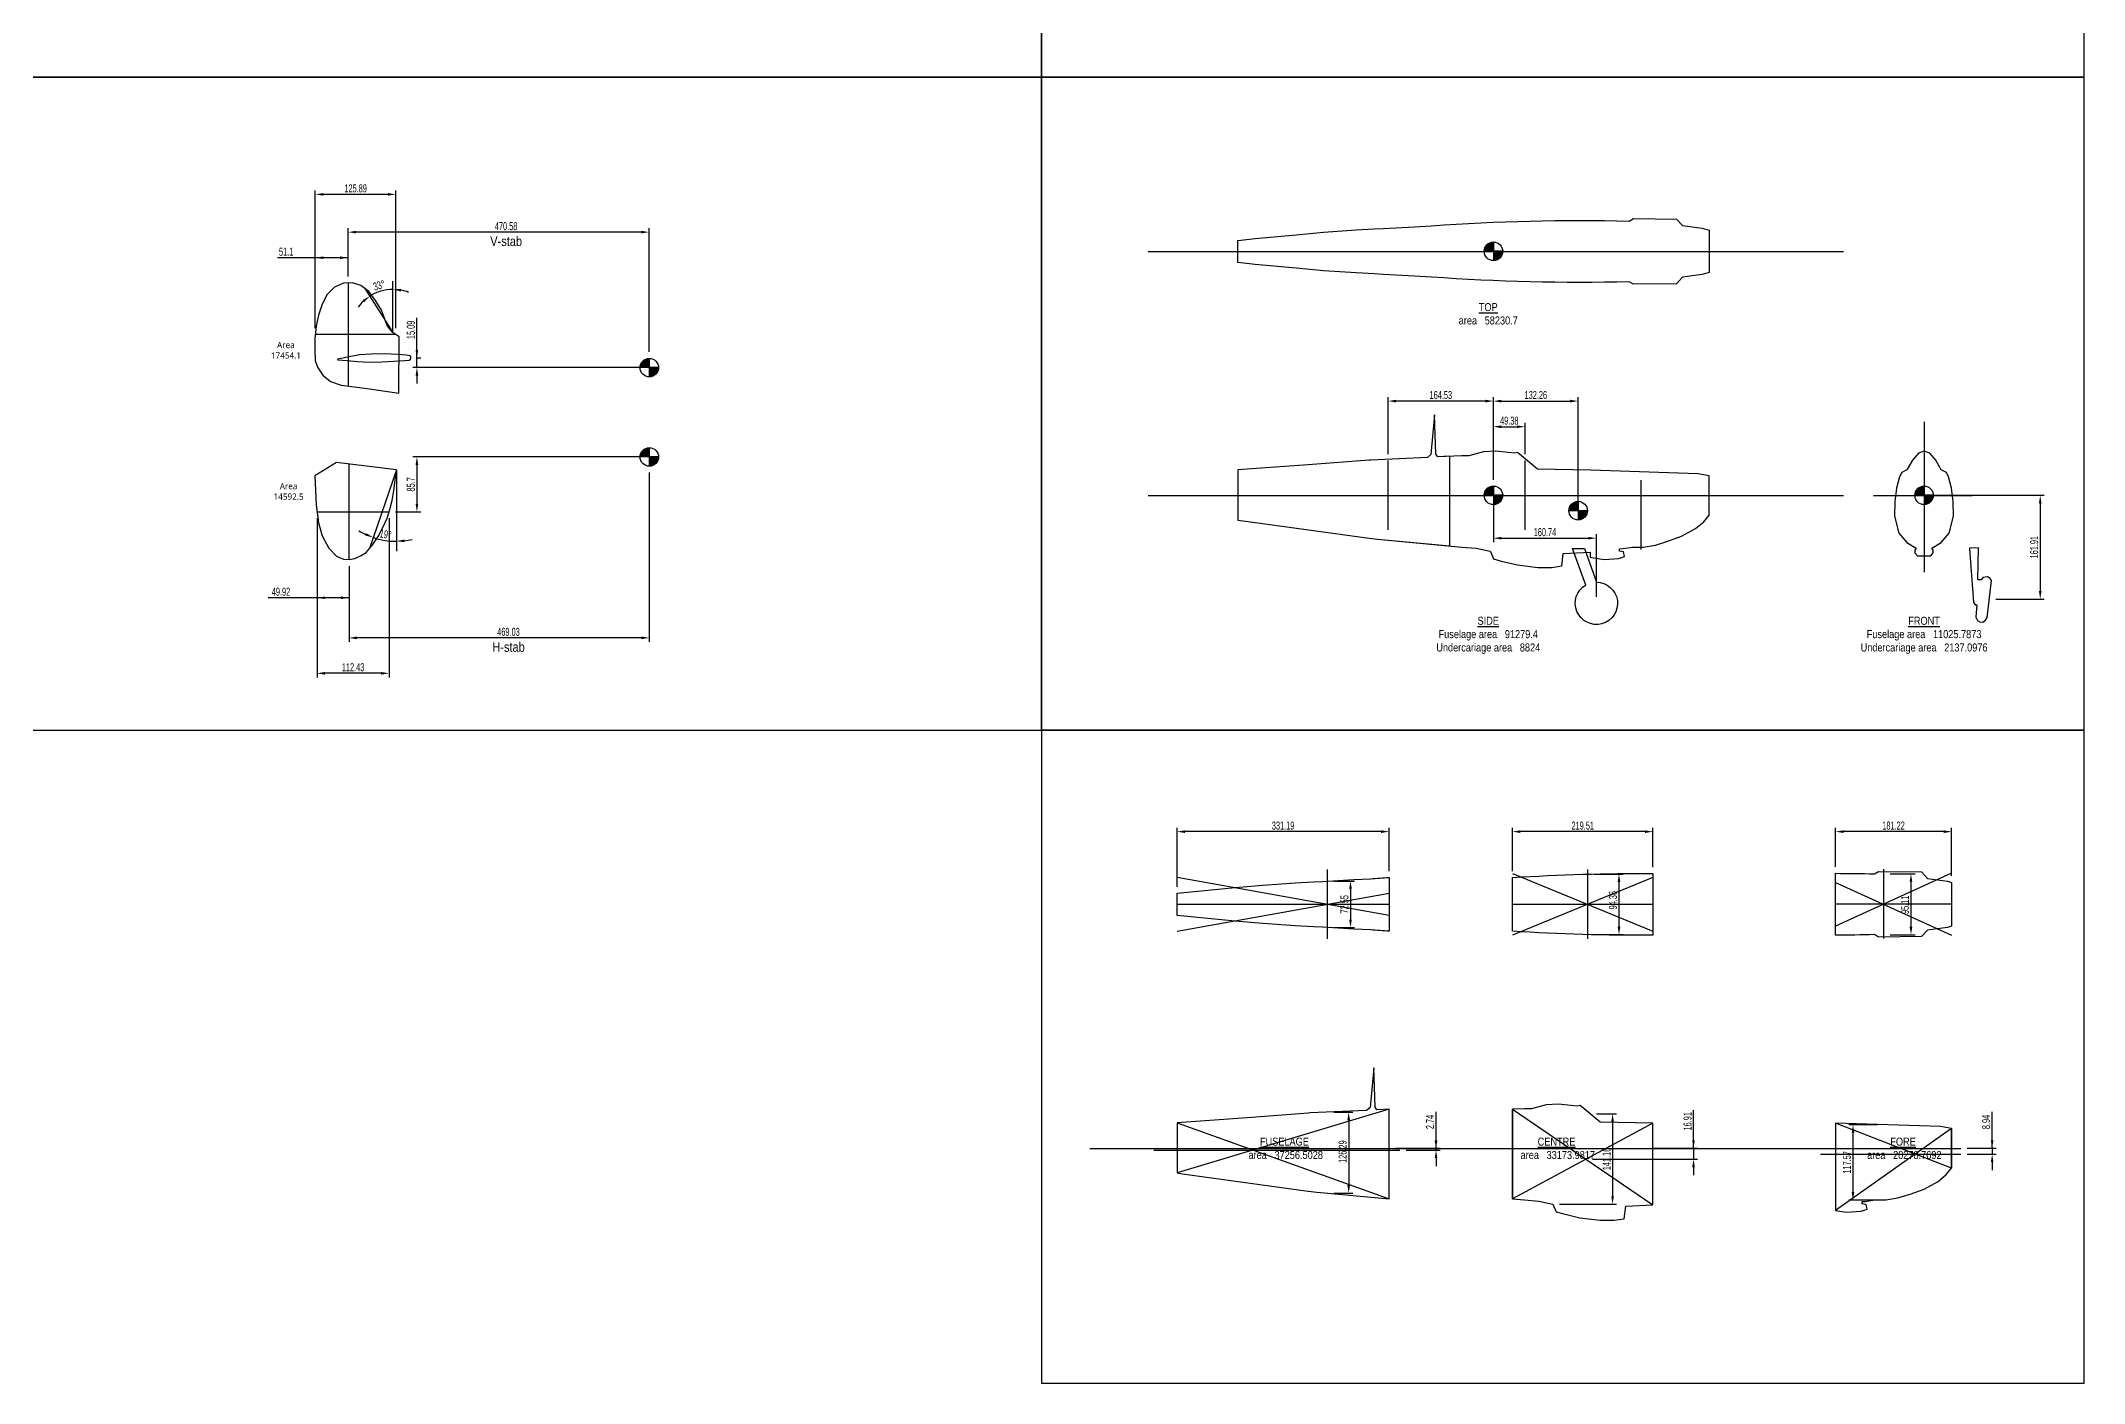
# Model space of a CAD drawing. Header units: centimetres. Extents: x -5325 to 32224, y -11540 to 14619.
# Drawn here: x 6031 to 9223, y -537 to 1558 of the extents above; entities that cross this region are included whole.
import ezdxf

# ---------------------------------------------------------------- set-up
doc = ezdxf.new("R2010")
doc.units = ezdxf.units.CM
doc.header["$PDMODE"] = 3
doc.header["$PDSIZE"] = -5
doc.layers.get('0').update_dxf_attribs({"color": 10})
doc.styles.add('SEACAD_arial_ttf', font='ARIALN.TTF')
doc.styles.get("Standard").update_dxf_attribs({"font": 'ARIALN.TTF', "width": 0.67})
doc.dimstyles.new('ISO-25', dxfattribs={"dimscale": 5, "dimtxt": 2.5, "dimasz": 2.5, "dimexe": 1.25, "dimexo": 2, "dimtad": 1, "dimdsep": 46, "dimtxsty": 'Standard', "dimcen": 2.5, "dimadec": 0, "dimazin": 0, "dimtfac": 1, "dimtmove": 0, "dimatfit": 3, "dimfxl": 1, "dimarcsym": 0})

# ---------------------------------------------------------------- blocks, each defined once
blk = doc.blocks.new('*D483')
at = {"color": 0, "lineweight": -2}
for p, q in [((8135.4, 913.2), (8135.4, 1002.1)), ((8287.4, 995.8), (8147.9, 995.8)), ((8299.9, 873.1), (8299.9, 1002.1))]:
    blk.add_line(p, q, dxfattribs=at)
at = {"color": 0}
for points in [[(8147.9, 997.9), (8147.9, 993.7), (8135.4, 995.8)], [(8287.4, 993.7), (8287.4, 997.9), (8299.9, 995.8)]]:
    blk.add_solid(points, dxfattribs=at)
at = {"layer": 'Defpoints', "color": 0}
for p in [(8135.4, 995.8), (8135.4, 903.2), (8299.9, 863.1)]:
    blk.add_point(p, dxfattribs=at)
at = {"color": 0, "insert": (8217.7, 1005.2), "char_height": 12.5, "attachment_point": 5}
blk.add_mtext('164.53', dxfattribs=at)
blk = doc.blocks.new('*D484')
at = {"color": 0, "lineweight": -2}
for p, q in [((8299.9, 873.1), (8299.9, 962.1)), ((8349.3, 913.2), (8349.3, 962.1)), ((8312.4, 955.8), (8336.8, 955.8))]:
    blk.add_line(p, q, dxfattribs=at)
at = {"color": 0}
for points in [[(8312.4, 957.9), (8312.4, 953.7), (8299.9, 955.8)], [(8336.8, 953.7), (8336.8, 957.9), (8349.3, 955.8)]]:
    blk.add_solid(points, dxfattribs=at)
at = {"layer": 'Defpoints', "color": 0}
for p in [(8349.3, 955.8), (8349.3, 903.2), (8299.9, 863.1)]:
    blk.add_point(p, dxfattribs=at)
at = {"color": 0, "insert": (8324.6, 965.2), "char_height": 12.5, "attachment_point": 5}
blk.add_mtext('49.38', dxfattribs=at)
blk = doc.blocks.new('*D485')
at = {"color": 0, "lineweight": -2}
for p, q in [((8299.9, 873.1), (8299.9, 1002.1)), ((8312.4, 995.8), (8419.7, 995.8)), ((8432.2, 834.7), (8432.2, 1002.1))]:
    blk.add_line(p, q, dxfattribs=at)
at = {"color": 0}
for points in [[(8312.4, 997.9), (8312.4, 993.7), (8299.9, 995.8)], [(8419.7, 993.7), (8419.7, 997.9), (8432.2, 995.8)]]:
    blk.add_solid(points, dxfattribs=at)
at = {"layer": 'Defpoints', "color": 0}
for p in [(8432.2, 995.8), (8299.9, 863.1), (8432.2, 824.7)]:
    blk.add_point(p, dxfattribs=at)
at = {"color": 0, "insert": (8366.1, 1005.2), "char_height": 12.5, "attachment_point": 5}
blk.add_mtext('132.26', dxfattribs=at)
blk = doc.blocks.new('*D486')
at = {"color": 0, "lineweight": -2}
for p, q in [((8299.9, 838.7), (8299.9, 775.5)), ((8312.4, 781.8), (8448.2, 781.8)), ((8460.7, 690.1), (8460.7, 788))]:
    blk.add_line(p, q, dxfattribs=at)
at = {"color": 0}
for points in [[(8312.4, 783.8), (8312.4, 779.7), (8299.9, 781.8)], [(8448.2, 779.7), (8448.2, 783.8), (8460.7, 781.8)]]:
    blk.add_solid(points, dxfattribs=at)
at = {"layer": 'Defpoints', "color": 0}
for p in [(8299.9, 848.7), (8460.7, 781.8), (8460.7, 680.1)]:
    blk.add_point(p, dxfattribs=at)
at = {"color": 0, "insert": (8380.3, 791.1), "char_height": 12.5, "attachment_point": 5}
blk.add_mtext('160.74', dxfattribs=at)
blk = doc.blocks.new('*D488')
at = {"color": 0, "lineweight": -2}
for p, q in [((6510.7, 1190.2), (6510.7, 1265.8)), ((6968.8, 1259.6), (6523.2, 1259.6)), ((6981.3, 1072.5), (6981.3, 1265.8))]:
    blk.add_line(p, q, dxfattribs=at)
at = {"color": 0}
for points in [[(6523.2, 1261.6), (6523.2, 1257.5), (6510.7, 1259.6)], [(6968.8, 1257.5), (6968.8, 1261.6), (6981.3, 1259.6)]]:
    blk.add_solid(points, dxfattribs=at)
at = {"layer": 'Defpoints', "color": 0}
for p in [(6510.7, 1259.6), (6510.7, 1180.2), (6981.3, 1062.5)]:
    blk.add_point(p, dxfattribs=at)
at = {"color": 0, "insert": (6757.7, 1268.9), "char_height": 12.5, "attachment_point": 5}
blk.add_mtext('470.58', dxfattribs=at)
blk = doc.blocks.new('*D489')
at = {"color": 0, "lineweight": -2}
for p, q in [((6981.3, 884.2), (6981.3, 619.8)), ((6512.3, 738.3), (6512.3, 619.8)), ((6968.8, 626.1), (6524.8, 626.1))]:
    blk.add_line(p, q, dxfattribs=at)
at = {"color": 0}
for points in [[(6524.8, 628.2), (6524.8, 624), (6512.3, 626.1)], [(6968.8, 624), (6968.8, 628.2), (6981.3, 626.1)]]:
    blk.add_solid(points, dxfattribs=at)
at = {"layer": 'Defpoints', "color": 0}
for p in [(6981.3, 894.2), (6512.3, 748.3), (6512.3, 626.1)]:
    blk.add_point(p, dxfattribs=at)
at = {"color": 0, "insert": (6761.4, 635.5), "char_height": 12.5, "attachment_point": 5}
blk.add_mtext('469.03', dxfattribs=at)
blk = doc.blocks.new('*D490')
at = {"color": 0, "lineweight": -2}
for p, q in [((6459.6, 1109.7), (6459.6, 1324.8)), ((6573, 1318.6), (6472.1, 1318.6)), ((6585.5, 1109.7), (6585.5, 1324.8))]:
    blk.add_line(p, q, dxfattribs=at)
at = {"color": 0}
for points in [[(6472.1, 1320.6), (6472.1, 1316.5), (6459.6, 1318.6)], [(6573, 1316.5), (6573, 1320.6), (6585.5, 1318.6)]]:
    blk.add_solid(points, dxfattribs=at)
at = {"layer": 'Defpoints', "color": 0}
for p in [(6459.6, 1318.6), (6459.6, 1099.7), (6585.5, 1099.7)]:
    blk.add_point(p, dxfattribs=at)
at = {"color": 0, "insert": (6522.6, 1327.9), "char_height": 12.5, "attachment_point": 5}
blk.add_mtext('125.89', dxfattribs=at)
blk = doc.blocks.new('*D491')
at = {"color": 0, "lineweight": -2}
for p, q in [((6462.4, 812.9), (6462.4, 564.5)), ((6574.8, 812.9), (6574.8, 564.5)), ((6562.3, 570.8), (6474.9, 570.8))]:
    blk.add_line(p, q, dxfattribs=at)
at = {"color": 0}
for points in [[(6474.9, 572.9), (6474.9, 568.7), (6462.4, 570.8)], [(6562.3, 568.7), (6562.3, 572.9), (6574.8, 570.8)]]:
    blk.add_solid(points, dxfattribs=at)
at = {"layer": 'Defpoints', "color": 0}
for p in [(6462.4, 822.9), (6574.8, 822.9), (6462.4, 570.8)]:
    blk.add_point(p, dxfattribs=at)
at = {"color": 0, "insert": (6518.6, 580.2), "char_height": 12.5, "attachment_point": 5}
blk.add_mtext('112.43', dxfattribs=at)
blk = doc.blocks.new('*D492')
at = {"color": 0, "lineweight": -2}
for p, q in [((6971.3, 908.6), (6612.1, 908.6)), ((6618.3, 896.1), (6618.3, 835.4)), ((6584.8, 822.9), (6624.6, 822.9))]:
    blk.add_line(p, q, dxfattribs=at)
at = {"color": 0}
for points in [[(6620.4, 896.1), (6616.2, 896.1), (6618.3, 908.6)], [(6616.2, 835.4), (6620.4, 835.4), (6618.3, 822.9)]]:
    blk.add_solid(points, dxfattribs=at)
at = {"layer": 'Defpoints', "color": 0}
for p in [(6981.3, 908.6), (6574.8, 822.9), (6618.3, 822.9)]:
    blk.add_point(p, dxfattribs=at)
at = {"color": 0, "insert": (6608.9, 865.8), "char_height": 12.5, "attachment_point": 5, "rotation": 90}
blk.add_mtext('85.7', dxfattribs=at)
blk = doc.blocks.new('*D493')
at = {"color": 0, "lineweight": -2}
for p, q in [((6618.3, 1048.1), (6618.3, 1125.9)), ((6618.3, 1075.7), (6618.3, 1088.2)), ((6618.3, 1048.1), (6618.3, 1063.2)), ((6618.9, 1063.2), (6624.6, 1063.2)), ((6971.3, 1048.1), (6612.1, 1048.1)), ((6618.3, 1035.6), (6618.3, 1023.1))]:
    blk.add_line(p, q, dxfattribs=at)
at = {"color": 0}
for points in [[(6616.2, 1075.7), (6620.4, 1075.7), (6618.3, 1063.2)], [(6620.4, 1035.6), (6616.2, 1035.6), (6618.3, 1048.1)]]:
    blk.add_solid(points, dxfattribs=at)
at = {"layer": 'Defpoints', "color": 0}
for p in [(6608.9, 1063.2), (6618.3, 1063.2), (6981.3, 1048.1)]:
    blk.add_point(p, dxfattribs=at)
at = {"color": 0, "insert": (6608.9, 1107), "char_height": 12.5, "attachment_point": 5, "rotation": 90}
blk.add_mtext('15.09', dxfattribs=at)
blk = doc.blocks.new('*D494')
at = {"color": 0, "lineweight": -2}
for p, q in [((7805.7, 237.3), (7805.7, 329.8)), ((8124.4, 323.6), (7818.2, 323.6)), ((8136.9, 262), (8136.9, 329.8))]:
    blk.add_line(p, q, dxfattribs=at)
at = {"color": 0}
for points in [[(7818.2, 325.7), (7818.2, 321.5), (7805.7, 323.6)], [(8124.4, 321.5), (8124.4, 325.7), (8136.9, 323.6)]]:
    blk.add_solid(points, dxfattribs=at)
at = {"layer": 'Defpoints', "color": 0}
for p in [(7805.7, 323.6), (7805.7, 227.3), (8136.9, 252)]:
    blk.add_point(p, dxfattribs=at)
at = {"color": 0, "insert": (7971.3, 333), "char_height": 12.5, "attachment_point": 5}
blk.add_mtext('331.19', dxfattribs=at)
blk = doc.blocks.new('*D495')
at = {"color": 0, "lineweight": -2}
for p, q in [((8050.5, 246.4), (8082.8, 246.4)), ((8076.6, 233.9), (8076.6, 186.3)), ((8050.5, 173.8), (8082.8, 173.8))]:
    blk.add_line(p, q, dxfattribs=at)
at = {"color": 0}
for points in [[(8078.7, 233.9), (8074.5, 233.9), (8076.6, 246.4)], [(8074.5, 186.3), (8078.7, 186.3), (8076.6, 173.8)]]:
    blk.add_solid(points, dxfattribs=at)
at = {"layer": 'Defpoints', "color": 0}
for p in [(8040.5, 246.4), (8040.5, 173.8), (8076.6, 173.8)]:
    blk.add_point(p, dxfattribs=at)
at = {"color": 0, "insert": (8067.2, 210.1), "char_height": 12.5, "attachment_point": 5, "rotation": 90}
blk.add_mtext('72.55', dxfattribs=at)
blk = doc.blocks.new('*D496')
at = {"color": 0, "lineweight": -2}
for p, q in [((8050.5, -114.5), (8080, -114.5)), ((8073.8, -127), (8073.8, -228.3)), ((8050.5, -240.8), (8080, -240.8))]:
    blk.add_line(p, q, dxfattribs=at)
at = {"color": 0}
for points in [[(8075.9, -127), (8071.7, -127), (8073.8, -114.5)], [(8071.7, -228.3), (8075.9, -228.3), (8073.8, -240.8)]]:
    blk.add_solid(points, dxfattribs=at)
at = {"layer": 'Defpoints', "color": 0}
for p in [(8040.5, -114.5), (8040.5, -240.8), (8073.8, -240.8)]:
    blk.add_point(p, dxfattribs=at)
at = {"color": 0, "insert": (8064.4, -176), "char_height": 12.5, "attachment_point": 5, "rotation": 90}
blk.add_mtext('126.29', dxfattribs=at)
blk = doc.blocks.new('*D497')
at = {"color": 0, "lineweight": -2}
for p, q in [((8329.6, 262), (8329.6, 329.8)), ((8536.6, 323.6), (8342.1, 323.6)), ((8549.1, 268.4), (8549.1, 329.8))]:
    blk.add_line(p, q, dxfattribs=at)
at = {"color": 0}
for points in [[(8342.1, 325.7), (8342.1, 321.5), (8329.6, 323.6)], [(8536.6, 321.5), (8536.6, 325.7), (8549.1, 323.6)]]:
    blk.add_solid(points, dxfattribs=at)
at = {"layer": 'Defpoints', "color": 0}
for p in [(8329.6, 323.6), (8549.1, 258.4), (8329.6, 252)]:
    blk.add_point(p, dxfattribs=at)
at = {"color": 0, "insert": (8439.4, 333), "char_height": 12.5, "attachment_point": 5}
blk.add_mtext('219.51', dxfattribs=at)
blk = doc.blocks.new('*D498')
at = {"color": 0, "lineweight": -2}
for p, q in [((8457.2, 257.3), (8502.3, 257.3)), ((8496, 244.8), (8496, 175.4)), ((8457.2, 162.9), (8502.3, 162.9))]:
    blk.add_line(p, q, dxfattribs=at)
at = {"color": 0}
for points in [[(8498.1, 244.8), (8493.9, 244.8), (8496, 257.3)], [(8493.9, 175.4), (8498.1, 175.4), (8496, 162.9)]]:
    blk.add_solid(points, dxfattribs=at)
at = {"layer": 'Defpoints', "color": 0}
for p in [(8447.2, 257.3), (8447.2, 162.9), (8496, 162.9)]:
    blk.add_point(p, dxfattribs=at)
at = {"color": 0, "insert": (8486.6, 216.5), "char_height": 12.5, "attachment_point": 5, "rotation": 90}
blk.add_mtext('94.36', dxfattribs=at)
blk = doc.blocks.new('*D499')
at = {"color": 0, "lineweight": -2}
for p, q in [((8460.8, -117), (8492.3, -117)), ((8486, -129.5), (8486, -245.6)), ((8402.9, -258.1), (8492.3, -258.1))]:
    blk.add_line(p, q, dxfattribs=at)
at = {"color": 0}
for points in [[(8488.1, -129.5), (8483.9, -129.5), (8486, -117)], [(8483.9, -245.6), (8488.1, -245.6), (8486, -258.1)]]:
    blk.add_solid(points, dxfattribs=at)
at = {"layer": 'Defpoints', "color": 0}
for p in [(8450.8, -117), (8392.9, -258.1), (8486, -258.1)]:
    blk.add_point(p, dxfattribs=at)
at = {"color": 0, "insert": (8476.6, -187.5), "char_height": 12.5, "attachment_point": 5, "rotation": 90}
blk.add_mtext('141.16', dxfattribs=at)
blk = doc.blocks.new('*D500')
at = {"color": 0, "lineweight": -2}
for p, q in [((8834.3, 268.5), (8834.3, 329.8)), ((9003, 323.6), (8846.8, 323.6)), ((9015.5, 254.5), (9015.5, 329.8))]:
    blk.add_line(p, q, dxfattribs=at)
at = {"color": 0}
for points in [[(8846.8, 325.7), (8846.8, 321.5), (8834.3, 323.6)], [(9003, 321.5), (9003, 325.7), (9015.5, 323.6)]]:
    blk.add_solid(points, dxfattribs=at)
at = {"layer": 'Defpoints', "color": 0}
for p in [(8834.3, 323.6), (8834.3, 258.5), (9015.5, 244.5)]:
    blk.add_point(p, dxfattribs=at)
at = {"color": 0, "insert": (8924.9, 333), "char_height": 12.5, "attachment_point": 5}
blk.add_mtext('181.22', dxfattribs=at)
blk = doc.blocks.new('*D501')
at = {"color": 0, "lineweight": -2}
for p, q in [((8919.5, 257.8), (8958.4, 257.8)), ((8952.1, 245.3), (8952.1, 175.2)), ((8919.5, 162.7), (8958.4, 162.7))]:
    blk.add_line(p, q, dxfattribs=at)
at = {"color": 0}
for points in [[(8954.2, 245.3), (8950, 245.3), (8952.1, 257.8)], [(8950, 175.2), (8954.2, 175.2), (8952.1, 162.7)]]:
    blk.add_solid(points, dxfattribs=at)
at = {"layer": 'Defpoints', "color": 0}
for p in [(8909.5, 257.8), (8909.5, 162.7), (8952.1, 162.7)]:
    blk.add_point(p, dxfattribs=at)
at = {"color": 0, "insert": (8942.7, 209.3), "char_height": 12.5, "attachment_point": 5, "rotation": 90}
blk.add_mtext('95.11', dxfattribs=at)
blk = doc.blocks.new('*D502')
at = {"color": 0, "lineweight": -2}
for p, q in [((8899.5, -133.9), (8855.2, -133.9)), ((8861.5, -146.4), (8861.5, -239)), ((8899.5, -251.5), (8855.2, -251.5))]:
    blk.add_line(p, q, dxfattribs=at)
at = {"color": 0}
for points in [[(8863.6, -146.4), (8859.4, -146.4), (8861.5, -133.9)], [(8859.4, -239), (8863.6, -239), (8861.5, -251.5)]]:
    blk.add_solid(points, dxfattribs=at)
at = {"layer": 'Defpoints', "color": 0}
for p in [(8909.5, -133.9), (8861.5, -251.5), (8909.5, -251.5)]:
    blk.add_point(p, dxfattribs=at)
at = {"color": 0, "insert": (8852.1, -192.8), "char_height": 12.5, "attachment_point": 5, "rotation": 90}
blk.add_mtext('117.57', dxfattribs=at)
blk = doc.blocks.new('*D503')
at = {"color": 0, "lineweight": -2}
for p, q in [((8210.2, -170.8), (8210.2, -113.6)), ((8210.2, -158.3), (8210.2, -145.8)), ((8146.9, -170.8), (8216.5, -170.8)), ((8163.6, -173.6), (8216.5, -173.6)), ((8210.2, -170.8), (8210.2, -173.6)), ((8210.2, -186.1), (8210.2, -198.6))]:
    blk.add_line(p, q, dxfattribs=at)
at = {"color": 0}
for points in [[(8208.1, -158.3), (8212.3, -158.3), (8210.2, -170.8)], [(8212.3, -186.1), (8208.1, -186.1), (8210.2, -173.6)]]:
    blk.add_solid(points, dxfattribs=at)
at = {"layer": 'Defpoints', "color": 0}
for p in [(8136.9, -170.8), (8153.6, -173.6), (8210.2, -173.6)]:
    blk.add_point(p, dxfattribs=at)
at = {"color": 0, "insert": (8200.8, -129.7), "char_height": 12.5, "attachment_point": 5, "rotation": 90}
blk.add_mtext('2.74', dxfattribs=at)
blk = doc.blocks.new('*D504')
at = {"color": 0, "lineweight": -2}
for p, q in [((8612.4, -170.8), (8612.4, -111.3)), ((8612.4, -158.3), (8612.4, -145.8)), ((8454.4, -187.8), (8618.7, -187.8)), ((8549.1, -170.8), (8618.7, -170.8)), ((8612.4, -170.8), (8612.4, -187.8)), ((8612.4, -200.3), (8612.4, -212.8))]:
    blk.add_line(p, q, dxfattribs=at)
at = {"color": 0}
for points in [[(8610.3, -158.3), (8614.5, -158.3), (8612.4, -170.8)], [(8614.5, -200.3), (8610.3, -200.3), (8612.4, -187.8)]]:
    blk.add_solid(points, dxfattribs=at)
at = {"layer": 'Defpoints', "color": 0}
for p in [(8444.4, -187.8), (8539.1, -170.8), (8612.4, -187.8)]:
    blk.add_point(p, dxfattribs=at)
at = {"color": 0, "insert": (8603.1, -128.6), "char_height": 12.5, "attachment_point": 5, "rotation": 90}
blk.add_mtext('16.91', dxfattribs=at)
blk = doc.blocks.new('*D505')
at = {"color": 0, "lineweight": -2}
for p, q in [((9078.9, -170.8), (9078.9, -113.6)), ((9078.9, -158.3), (9078.9, -145.8)), ((9039.9, -170.8), (9085.1, -170.8)), ((9039.9, -179.8), (9085.1, -179.8)), ((9078.9, -170.8), (9078.9, -179.8)), ((9078.9, -192.3), (9078.9, -204.8))]:
    blk.add_line(p, q, dxfattribs=at)
at = {"color": 0}
for points in [[(9076.8, -158.3), (9080.9, -158.3), (9078.9, -170.8)], [(9080.9, -192.3), (9076.8, -192.3), (9078.9, -179.8)]]:
    blk.add_solid(points, dxfattribs=at)
at = {"layer": 'Defpoints', "color": 0}
for p in [(9029.9, -170.8), (9029.9, -179.8), (9078.9, -179.8)]:
    blk.add_point(p, dxfattribs=at)
at = {"color": 0, "insert": (9069.5, -129.7), "char_height": 12.5, "attachment_point": 5, "rotation": 90}
blk.add_mtext('8.94', dxfattribs=at)
blk = doc.blocks.new('*D508')
at = {"color": 0, "lineweight": -2}
for p, q in [((8982.5, 848.7), (9160.2, 848.7)), ((9154, 836.2), (9154, 699.3)), ((9084.7, 686.8), (9160.2, 686.8))]:
    blk.add_line(p, q, dxfattribs=at)
at = {"color": 0}
for points in [[(9156.1, 836.2), (9151.9, 836.2), (9154, 848.7)], [(9151.9, 699.3), (9156.1, 699.3), (9154, 686.8)]]:
    blk.add_solid(points, dxfattribs=at)
at = {"layer": 'Defpoints', "color": 0}
for p in [(8972.5, 848.7), (9074.7, 686.8), (9154, 686.8)]:
    blk.add_point(p, dxfattribs=at)
at = {"color": 0, "insert": (9144.6, 767.7), "char_height": 12.5, "attachment_point": 5, "rotation": 90}
blk.add_mtext('161.91', dxfattribs=at)
blk = doc.blocks.new('*D524')
at = {"color": 0, "lineweight": -2}
for start, end in [(238.4345, 244.8465), (251.2584, 270), (276.412, 282.8239)]:
    blk.add_arc((6586.2, 888.7), 111.8, start, end, dxfattribs=at)
at = {"color": 0}
for points in [[(6537.9, 785.7), (6539.5, 789.5), (6550.3, 782.9)], [(6598.5, 779.8), (6598.8, 775.6), (6586.2, 777)]]:
    blk.add_solid(points, dxfattribs=at)
at = {"layer": 'Defpoints', "color": 0}
for p in [(6586.2, 888.7), (6586.2, 888.7), (6562, 779.6), (6544.4, 765.7), (6586.2, 761.5)]:
    blk.add_point(p, dxfattribs=at)
at = {"color": 0, "insert": (6569.5, 787.7), "char_height": 12.5, "attachment_point": 5, "rotation": 350.6292}
blk.add_mtext('19%%d', dxfattribs=at)
blk = doc.blocks.new('*D525')
at = {"color": 0, "lineweight": -2}
for start, end in [(133.3809, 144.0486), (90, 122.7132), (68.6645, 79.3323)]:
    blk.add_arc((6580.9, 1103), 67.2, start, end, dxfattribs=at)
at = {"color": 0}
for points in [[(6536, 1150.2), (6533.4, 1153.5), (6544.6, 1159.5)], [(6593.5, 1171.1), (6593.2, 1167), (6580.9, 1170.2)]]:
    blk.add_solid(points, dxfattribs=at)
at = {"layer": 'Defpoints', "color": 0}
for p in [(6580.9, 1183.1), (6536.8, 1171.7), (6568.2, 1169), (6580.9, 1103), (6580.9, 1103)]:
    blk.add_point(p, dxfattribs=at)
at = {"color": 0, "insert": (6559.3, 1176.5), "char_height": 12.5, "attachment_point": 5, "rotation": 16.3566}
blk.add_mtext('33%%d', dxfattribs=at)
blk = doc.blocks.new('*D535')
at = {"color": 0, "lineweight": -2}
for p, q in [((6510.7, 1219.6), (6400.7, 1219.6)), ((6459.6, 1109.7), (6459.6, 1225.9)), ((6498.2, 1219.6), (6472.1, 1219.6)), ((6510.7, 1190.2), (6510.7, 1225.9))]:
    blk.add_line(p, q, dxfattribs=at)
at = {"color": 0}
for points in [[(6472.1, 1221.7), (6472.1, 1217.6), (6459.6, 1219.6)], [(6498.2, 1217.6), (6498.2, 1221.7), (6510.7, 1219.6)]]:
    blk.add_solid(points, dxfattribs=at)
at = {"layer": 'Defpoints', "color": 0}
for p in [(6459.6, 1219.6), (6510.7, 1180.2), (6459.6, 1099.7)]:
    blk.add_point(p, dxfattribs=at)
at = {"color": 0, "insert": (6414, 1229), "char_height": 12.5, "attachment_point": 5}
blk.add_mtext('51.1', dxfattribs=at)
blk = doc.blocks.new('*D536')
at = {"color": 0, "lineweight": -2}
for p, q in [((6462.4, 812.9), (6462.4, 682.5)), ((6512.3, 728.3), (6512.3, 682.5)), ((6512.3, 688.7), (6386.1, 688.7)), ((6499.8, 688.7), (6474.9, 688.7))]:
    blk.add_line(p, q, dxfattribs=at)
at = {"color": 0}
for points in [[(6474.9, 690.8), (6474.9, 686.7), (6462.4, 688.7)], [(6499.8, 686.7), (6499.8, 690.8), (6512.3, 688.7)]]:
    blk.add_solid(points, dxfattribs=at)
at = {"layer": 'Defpoints', "color": 0}
for p in [(6462.4, 822.9), (6512.3, 738.3), (6462.4, 688.7)]:
    blk.add_point(p, dxfattribs=at)
at = {"color": 0, "insert": (6406, 698.1), "char_height": 12.5, "attachment_point": 5}
blk.add_mtext('49.92', dxfattribs=at)

msp = doc.modelspace()

# ---------------------------------------------------------------- hatches: boundary and pattern name
h = msp.add_hatch(color=3)
h.set_gradient(color1=(255, 0, 0), one_color=1, name='INVSPHERICAL')
h.paths.add_polyline_path([(8299.93, 1229.626), (8299.93, 1244.077, 0.41421356), (8285.479, 1229.626)])
h.paths.add_polyline_path([(8299.93, 1215.175, 0.41421356), (8314.381, 1229.626), (8299.93, 1229.626)])
h = msp.add_hatch(color=3)
h.set_gradient(color1=(255, 0, 0), one_color=1, name='INVSPHERICAL')
h.paths.add_polyline_path([(6981.297, 1048.071), (6981.297, 1062.523, 0.41421356), (6966.846, 1048.071)])
h.paths.add_polyline_path([(6981.297, 1033.62, 0.41421356), (6995.748, 1048.071), (6981.297, 1048.071)])
h = msp.add_hatch(color=3)
h.set_gradient(color1=(255, 0, 0), one_color=1, name='INVSPHERICAL')
h.paths.add_polyline_path([(6981.297, 908.631), (6981.297, 923.082, 0.41421356), (6966.846, 908.631)])
h.paths.add_polyline_path([(6981.297, 894.18, 0.41421356), (6995.748, 908.631), (6981.297, 908.631)])
h = msp.add_hatch(color=3)
h.set_gradient(color1=(255, 0, 0), one_color=1, name='INVSPHERICAL')
h.paths.add_polyline_path([(8299.93, 848.683), (8299.93, 863.135, 0.41421356), (8285.479, 848.683)])
h.paths.add_polyline_path([(8299.93, 834.232, 0.41421356), (8314.381, 848.683), (8299.93, 848.683)])
h = msp.add_hatch(color=3)
h.set_gradient(color1=(255, 0, 0), one_color=1, name='INVSPHERICAL')
h.paths.add_polyline_path([(8972.542, 848.683), (8972.542, 863.135, 0.41421356), (8958.09, 848.683)])
h.paths.add_polyline_path([(8972.542, 834.232, 0.41421356), (8986.993, 848.683), (8972.542, 848.683)])
h = msp.add_hatch(color=3)
h.set_gradient(color1=(39, 254, 1), one_color=1, name='INVSPHERICAL')
h.paths.add_polyline_path([(8432.19, 824.683), (8432.19, 839.135, 0.41421356), (8417.739, 824.683)])
h.paths.add_polyline_path([(8432.19, 810.232, 0.41421356), (8446.641, 824.683), (8432.19, 824.683)])

# ---------------------------------------------------------------- linework, layer by layer
at = {"color": 0}
for p, q in [((8093.607, 1264.549), (8093.607, 1264.549)), ((7908.95, 808.809), (7908.95, 808.809)), ((7908.95, 808.809), (7908.95, 808.809)), ((7814.023, -210.562), (7814.023, -210.562)), ((7814.023, -210.562), (7814.023, -210.562))]:
    msp.add_line(p, q, dxfattribs=at)
at = {"color": 1}
for p, q in [((7760.463, 1229.467), (8846.936, 1229.467)), ((7760.463, 848.524), (8846.936, 848.524)), ((8893.409, 848.524), (9047.682, 848.524)), ((7669.207, -170.847), (9029.891, -170.847)), ((7769.191, -173.591), (8153.588, -173.591)), ((8810.799, -179.791), (9029.891, -179.791))]:
    msp.add_line(p, q, dxfattribs=at)
for p, q in [((8314.381, 1229.626), (8285.479, 1229.626)), ((8299.93, 1244.077), (8299.93, 1215.175)), ((6981.297, 1062.523), (6981.297, 1033.62)), ((6995.748, 1048.071), (6966.846, 1048.071)), ((8972.542, 963.606), (8972.542, 728.463)), ((6995.748, 908.631), (6966.846, 908.631)), ((6981.297, 923.082), (6981.297, 894.18)), ((8135.402, 794.858), (8135.402, 903.188)), ((8349.314, 794.858), (8349.314, 903.188)), ((8299.93, 863.135), (8299.93, 834.232)), ((8530.654, 763.881), (8530.654, 872.211)), ((8972.542, 863.135), (8972.542, 834.232)), ((7900.626, 848.524), (8231.818, 848.524)), ((8314.381, 848.683), (8285.479, 848.683)), ((8986.993, 848.683), (8958.09, 848.683)), ((8040.475, 156.424), (8040.475, 264.754)), ((8447.098, 156.424), (8447.098, 264.754)), ((8909.479, 156.568), (8909.479, 264.898))]:
    msp.add_line(p, q)
at = {"color": 3}
for p, q in [((6580.904, 1102.964), (6580.904, 1183.074)), ((6510.72, 1180.2), (6510.72, 1019.184)), ((6536.762, 1171.688), (6580.904, 1102.964)), ((6585.508, 1099.692), (6459.615, 1099.692)), ((6512.27, 748.332), (6512.27, 897.537)), ((6586.181, 888.743), (6544.429, 765.686)), ((6586.181, 888.743), (6586.181, 761.523)), ((8432.19, 839.135), (8432.19, 810.232)), ((6462.351, 822.935), (6574.783, 822.935)), ((8446.641, 824.683), (8417.739, 824.683))]:
    msp.add_line(p, q, dxfattribs=at)
at = {"color": 253}
for p, q in [((8329.602, 258.388), (8549.116, 168.154)), ((9015.55, 258.533), (8834.329, 176.015)), ((8136.891, 192.868), (7805.699, 252.026)), ((7805.699, 168.154), (8136.891, 227.312)), ((8549.116, 252.026), (8329.602, 161.791)), ((8834.329, 244.453), (9015.55, 161.936)), ((8136.891, 210.09), (7805.699, 210.09)), ((8549.116, 210.09), (8329.602, 210.09)), ((9015.55, 210.234), (8834.329, 210.234)), ((8136.891, -109.768), (7805.699, -209.289)), ((8329.602, -109.768), (8549.116, -259.237)), ((7805.699, -131.042), (8136.891, -249.662)), ((8549.116, -131.284), (8329.602, -249.662)), ((9015.55, -201.68), (8834.329, -131.284)), ((9015.55, -140.081), (8834.329, -267.787))]:
    msp.add_line(p, q, dxfattribs=at)
at = {"color": 1}
for points in [[(5965.815, 1501.372), (7594.19, 1501.372), (7594.19, 2520.743), (5965.815, 2520.743)], [(7594.19, 1501.372), (9222.565, 1501.372), (9222.565, 2520.743), (7594.19, 2520.743)], [(5965.815, 482), (7594.19, 482), (7594.19, 1501.372), (5965.815, 1501.372)], [(7594.19, 482), (9222.565, 482), (9222.565, 1501.372), (7594.19, 1501.372)], [(6590.471, 1096.165), (6580.904, 1102.964), (6572.377, 1112.96), (6562.884, 1137.881), (6553.722, 1152.977), (6542.951, 1166.95), (6530.573, 1176.426), (6517.713, 1180.28), (6503.727, 1180.119), (6489.742, 1173.856), (6478.328, 1162.453), (6470.37, 1146.912), (6464.542, 1129.732), (6460.987, 1112.902), (6458.997, 1093.733), (6458.997, 1075.365), (6459.14, 1059.32), (6463.121, 1048.624), (6471.364, 1036.412), (6483.445, 1026.473), (6499.931, 1020.509), (6520.436, 1017.991), (6540.792, 1015.355), (6565.671, 1011.965), (6590.316, 1008.197)], [(6586.181, 888.743), (6492.536, 899.885), (6459.094, 878.987), (6460.793, 833.672), (6464.811, 805.988), (6470.242, 785.605), (6480.749, 765.963), (6492.956, 753.9), (6503.617, 748.951), (6512.27, 748.332), (6521.434, 750.193), (6529.932, 754.06), (6539.203, 759.473), (6549.654, 771.899), (6557.829, 784.173), (6565.031, 798.395), (6571.649, 812.813), (6575.931, 826.645), (6579.442, 840.56), (6582.403, 856.186), (6584.235, 872.394), (6586.181, 888.743)], [(8972.542, 754.048), (8982.979, 754.086), (8986.801, 758.753), (8986.73, 763.279), (8984.914, 766.137), (8984.914, 766.137), (8984.914, 766.137), (8984.914, 766.137), (8984.914, 766.137), (8984.914, 766.137), (8999.237, 774.977), (9011.876, 789.71), (9018.616, 816.228), (9018.195, 838.959), (9015.552, 860.091), (9010.904, 877.508), (9007.403, 884.093), (8999.268, 888.302), (8990.698, 903.396), (8981.402, 914.426), (8972.542, 917.764), (8963.681, 914.426), (8954.385, 903.396), (8945.815, 888.302), (8937.681, 884.093), (8934.179, 877.508), (8929.531, 860.091), (8926.888, 838.959), (8926.467, 816.228), (8933.207, 789.71), (8945.846, 774.977), (8960.169, 766.137), (8960.169, 766.137), (8960.169, 766.137), (8960.169, 766.137), (8960.169, 766.137), (8960.169, 766.137), (8958.353, 763.279), (8958.283, 758.753), (8962.104, 754.086)], [(9043.701, 765.319), (9049.706, 681.703), (9052.424, 677.913), (9055.038, 677.913), (9053.235, 658.22), (9055.868, 653.423), (9059.43, 650.947), (9064.075, 650.793), (9068.411, 653.887), (9071.199, 658.065), (9078.126, 715.48), (9075.82, 718.637), (9071.379, 721.283), (9064.461, 720.515), (9061.471, 716.76), (9056.603, 716.589), (9057.396, 766.703), (9043.681, 766.327), (9043.701, 765.319)], [(7594.19, -537.371), (9222.565, -537.371), (9222.565, 482), (7594.19, 482)]]:
    msp.add_lwpolyline(points, close=True, dxfattribs=at)
at = {"color": 0}
for points in [[(8636.724, 1196.428), (8626.03, 1193.386), (8594.951, 1189.199), (8585.687, 1179.031), (8518.515, 1178.291), (8511.893, 1182.001, -0.02363189), (8202.928, 1189.463), (8176.59, 1190.798), (8127.606, 1193.639), (8113.807, 1194.404), (8113.807, 1194.373), (8113.807, 1194.373), (8085.232, 1195.957), (8034.339, 1199.331), (7991.551, 1203.325), (7927.52, 1209.293), (7927.52, 1209.293), (7927.52, 1209.293), (7900.626, 1212.239), (7900.626, 1246.683), (7927.52, 1249.629), (7927.52, 1249.629), (7927.52, 1249.629), (7991.551, 1255.597), (8034.339, 1259.591), (8085.232, 1262.965), (8113.807, 1264.549), (8113.807, 1264.518), (8127.606, 1265.283), (8176.59, 1268.124), (8202.928, 1269.459, -0.02363189), (8511.893, 1276.92), (8518.515, 1280.631), (8585.687, 1279.891), (8594.951, 1269.722), (8626.03, 1265.535), (8636.724, 1262.493)], [(8329.602, 252.026, -0.01678752), (8549.116, 258.388), (8549.116, 161.791, -0.01678752), (8329.602, 168.154)], [(9015.55, 176.015), (9009.027, 174.16), (8977.948, 169.973), (8968.684, 159.804), (8901.512, 159.064), (8894.89, 162.775, -0.00462879), (8834.329, 161.936), (8834.329, 258.533, -0.00462879), (8894.89, 257.694), (8901.512, 261.404), (8968.684, 260.664), (8977.948, 250.496), (9009.027, 246.309), (9015.55, 244.453)], [(8136.891, 168.154, -0.0022128), (8108.001, 170.091), (8081.663, 171.427), (8032.68, 174.267), (8018.88, 175.032), (8018.88, 175.002), (8018.88, 175.002), (7990.305, 176.586), (7939.412, 179.959), (7896.625, 183.954), (7832.594, 189.921), (7832.594, 189.921), (7832.594, 189.921), (7805.699, 192.868), (7805.699, 227.312), (7832.594, 230.258), (7832.594, 230.258), (7832.594, 230.258), (7896.625, 236.225), (7939.412, 240.22), (7990.305, 243.593), (8018.88, 245.178), (8018.88, 245.147), (8032.68, 245.912), (8081.663, 248.752), (8108.001, 250.088, -0.0022128), (8136.891, 252.026)]]:
    msp.add_lwpolyline(points, format="xyb", close=True, dxfattribs=at)
at = {"color": 7}
msp.add_lwpolyline([(6494.602, 1060.043), (6509.288, 1058.95), (6525.5, 1057.6), (6544.076, 1056.588), (6563.497, 1057.094), (6581.735, 1058.106), (6599.227, 1059.234), (6606.058, 1059.686), (6608.295, 1061.425), (6608.875, 1063.164), (6608.626, 1065.399), (6607.135, 1066.31), (6605.063, 1067.138), (6601.749, 1067.469), (6588.741, 1068.711), (6567.53, 1069.539), (6547.059, 1068.97), (6528.773, 1067.805), (6509.749, 1064.498), (6494.632, 1061.105), (6494.061, 1060.5), (6494.602, 1060.043)], dxfattribs=at)
at = {"color": 0}
for points in [[(8636.724, 879.146), (8619.347, 882.27), (8451.889, 888.068), (8451.889, 888.068), (8451.332, 888.088), (8368.6, 889.274), (8337.335, 915.529), (8333.011, 914.532), (8323.087, 915.393), (8303.706, 917.484), (8284.447, 916.656), (8261.461, 910.448), (8250.715, 910.448), (8250.715, 910.448), (8250.715, 910.448), (8212.921, 908.758), (8209.837, 913.025), (8207.933, 974.224), (8202.282, 912.527), (8196.63, 907.507), (8108.321, 903.739), (8105.648, 903.53), (8105.648, 903.53), (8105.648, 903.53), (8010.218, 896.045), (7900.626, 888.329), (7900.626, 810.082), (7908.95, 808.809), (8105.648, 781.931), (8105.648, 781.931), (8105.648, 781.931), (8118.707, 780.146), (8250.715, 767.966), (8250.715, 767.966), (8250.715, 767.966), (8273.014, 765.995), (8273.014, 765.995), (8294.961, 761.553), (8295.086, 761.241), (8295.086, 761.241), (8299.946, 749.588), (8312.023, 746.059), (8337.215, 740.037), (8369.037, 736.183), (8390.919, 736.184), (8406.468, 738.592), (8409.049, 758.015), (8451.068, 760.134), (8451.08, 752.155), (8452.961, 751.842), (8472.587, 748.732), (8495.46, 750.219), (8504.664, 753.33), (8503.04, 760.633), (8496.814, 761.58), (8497.038, 765.362), (8501.957, 765.501), (8516.97, 767.771), (8533.902, 767.771), (8552.798, 770.959), (8572.185, 777.089), (8593.78, 784.69), (8615.62, 796.705), (8628.381, 807.494), (8636.724, 817.547)], [(8231.818, 909.603), (8212.921, 908.758), (8209.837, 913.025), (8207.933, 974.224), (8202.282, 912.527), (8196.63, 907.507), (8108.321, 903.739), (8105.648, 903.53), (8105.648, 903.53), (8105.648, 903.53), (8010.218, 896.045), (7900.626, 888.329), (7900.626, 810.082), (7908.95, 808.809), (8105.648, 781.931), (8105.648, 781.931), (8105.648, 781.931), (8118.707, 780.146), (8231.818, 769.71)], [(8136.891, -109.768), (8117.994, -110.613), (8114.91, -106.346), (8113.007, -45.147), (8107.355, -106.844), (8101.704, -111.864), (8013.395, -115.632), (8010.721, -115.842), (8010.721, -115.842), (8010.721, -115.842), (7915.291, -123.327), (7805.699, -131.042), (7805.699, -209.289), (7814.023, -210.562), (8010.721, -237.441), (8010.721, -237.441), (8010.721, -237.441), (8023.78, -239.225), (8136.891, -249.662)]]:
    msp.add_lwpolyline(points, close=True, dxfattribs=at)
at = {"color": 7}
msp.add_lwpolyline([(8423.634, 765.505), (8441.883, 765.505), (8460.609, 713.158, -7.53457065), (8443.98, 708.63)], format="xyb", close=True, dxfattribs=at)
at = {"color": 0}
for points in [[(8329.602, -249.662), (8348.499, -251.405), (8348.499, -251.405), (8348.499, -251.405), (8370.798, -253.376), (8370.798, -253.376), (8392.745, -257.819), (8392.871, -258.13), (8392.871, -258.13), (8397.73, -269.783), (8409.808, -273.313), (8435, -279.335), (8466.821, -283.189), (8488.703, -283.188), (8504.253, -280.779), (8506.833, -261.356), (8549.116, -259.237), (8549.116, -131.284), (8466.385, -130.097), (8435.119, -103.842), (8430.795, -104.839), (8420.871, -103.978), (8401.49, -101.888), (8382.232, -102.715), (8359.246, -108.923), (8348.499, -108.923), (8348.499, -108.923), (8348.499, -108.923), (8329.602, -109.768), (8329.602, -249.662), (8329.602, -109.768)], [(9015.55, -140.081), (9015.55, -201.68), (9015.55, -140.081), (8998.172, -136.957), (8834.329, -131.284), (8834.329, -267.787), (8851.412, -270.495), (8874.286, -269.007), (8883.489, -265.897), (8881.865, -258.594), (8875.639, -257.647), (8875.864, -253.865), (8880.782, -253.725), (8895.795, -251.456), (8912.728, -251.456), (8931.623, -248.268), (8951.01, -242.138), (8972.605, -234.537), (8994.445, -222.522), (9007.206, -211.733), (9015.55, -201.68)]]:
    msp.add_lwpolyline(points, dxfattribs=at)
for centre in [(8299.93, 1229.626), (6981.297, 1048.071), (6981.297, 908.631), (8299.93, 848.683), (8972.542, 848.683)]:
    msp.add_circle(centre, 14.451)
at = {"color": 3}
msp.add_circle((8432.19, 824.683), 14.451, dxfattribs=at)

# ---------------------------------------------------------------- texts
at = {"color": 1, "char_height": 15, "width": 156.80253, "attachment_point": 8, "style": 'SEACAD_arial_ttf'}
for s, insert in [('V-stab', (6757.672, 1237.669)), ('H-stab', (6761.44, 604.201))]:
    msp.add_mtext(s, dxfattribs=dict(at, insert=insert))
at = {"color": 7, "char_height": 12.5, "attachment_point": 5, "style": 'SEACAD_arial_ttf'}
for s, insert, width in [('{\\LTOP\\P\\larea   58230.7}', (8291.791, 1132.073), 213.51501), ('{\\LSIDE\\P\\lFuselage area   91279.4\\PUndercariage area   8824}', (8291.791, 630.127), 511.04161), ('{\\LFRONT\\P\\lFuselage area   11025.7873\\PUndercariage area   2137.0976}', (8972.542, 630.127), 481.71071), ('{\\LFUSELAGE\\P} area   37256.5028', (7973.408, -170.847), 213.51501), ('{\\LCENTRE\\P} area   33173.9817', (8398.404, -170.847), 213.51501), ('{\\LFORE\\P} area   20278.7692', (8939.698, -170.847), 213.51501)]:
    msp.add_mtext(s, dxfattribs=dict(at, insert=insert, width=width))
at = {"color": 5, "char_height": 7.5, "width": 58.20539, "attachment_point": 2, "style": 'SEACAD_arial_ttf'}
for s, insert in [('{\\fSegoe UI|b0|i0|c0|p0;\\H1.3x;{\\C256;Area\\P17454.1}}', (6413.689, 1088.258)), ('{\\fSegoe UI|b0|i0|c0|p0;\\H1.3x;{\\C256;Area\\P14592.5}}', (6417.877, 867.842))]:
    msp.add_mtext(s, dxfattribs=dict(at, insert=insert))

# ---------------------------------------------------------------- dimensions: what is measured, and where the dimension line sits
at = {"color": 1}
for base, p1, p2, picture, middle in [((6459.615, 1318.566), (6585.508, 1099.692), (6459.615, 1099.692), '*D490', (6522.562, 1318.566)), ((6510.72, 1259.563), (6981.297, 1062.523), (6510.72, 1180.2), '*D488', (6757.672, 1259.563)), ((6459.6153, 1219.6417), (6510.7201, 1180.1998), (6459.6153, 1099.692), '*D535', (6414.0142, 1219.6417)), ((8135.402, 995.821), (8299.93, 863.135), (8135.402, 903.188), '*D483', (8217.666, 995.821)), ((6512.27, 626.095), (6981.297, 894.18), (6512.27, 748.332), '*D489', (6761.44, 626.095)), ((6462.351, 688.734), (6512.27, 738.332), (6462.351, 822.935), '*D536', (6405.96, 688.734)), ((6462.351, 570.783), (6574.783, 822.935), (6462.351, 822.935), '*D491', (6518.567, 570.783)), ((7805.699, 323.576), (8136.891, 252.026), (7805.699, 227.312), '*D494', (7971.295, 323.576)), ((8329.602, 323.576), (8549.116, 258.388), (8329.602, 252.026), '*D497', (8439.359, 323.576)), ((8834.329, 323.576), (9015.55, 244.453), (8834.329, 258.533), '*D500', (8924.939, 323.576))]:
    dim = msp.add_linear_dim(base=base, p1=p1, p2=p2, dimstyle='ISO-25', dxfattribs=at)
    dim.commit()
    dim.dimension.update_dxf_attribs({"geometry": picture, "text_midpoint": middle, "dimtype": 160})
at = {"color": 3}
for base, line1, line2, picture, middle in [((6568.185, 1168.984), ((6536.762, 1171.688), (6580.904, 1102.964)), ((6580.904, 1102.964), (6580.904, 1183.074)), '*D525', (6559.33, 1176.473)), ((6562.003, 779.634), ((6586.181, 888.743), (6586.181, 761.523)), ((6586.181, 888.743), (6544.429, 765.686)), '*D524', (6569.511, 787.729))]:
    dim = msp.add_angular_dim_2l(base=base, line1=line1, line2=line2, dimstyle='ISO-25', dxfattribs=at)
    dim.commit()
    dim.dimension.update_dxf_attribs({"geometry": picture, "text_midpoint": middle})
at = {"color": 1}
dim = msp.add_linear_dim(base=(6618.324, 1063.164), p1=(6981.297, 1048.071), p2=(6608.875, 1063.164), angle=90, dimstyle='ISO-25', dxfattribs=at)
dim.commit()
dim.dimension.update_dxf_attribs({"geometry": '*D493', "text_midpoint": (6618.324, 1107.023), "dimtype": 160})
at = {"color": 5}
for base, p1, p2, angle, picture, middle in [((8432.19, 995.821), (8299.93, 863.135), (8432.19, 824.683), 180, '*D485', (8366.06, 995.821)), ((8349.314, 955.807), (8299.93, 863.135), (8349.314, 903.188), 180, '*D484', (8324.622, 955.807)), ((6618.324, 822.935), (6981.297, 908.631), (6574.783, 822.935), 90, '*D492', (6618.324, 865.783)), ((9153.989, 686.772), (8972.542, 848.683), (9074.663, 686.772), 90, '*D508', (9153.989, 767.728)), ((8496.009, 162.911), (8447.2, 257.269), (8447.2, 162.911), 90, '*D498', (8496.009, 216.466)), ((8952.125, 162.68), (8909.479, 257.788), (8909.479, 162.68), 90, '*D501', (8952.125, 209.306)), ((8076.588, 173.815), (8040.475, 246.364), (8040.475, 173.815), 90, '*D495', (8076.588, 210.103)), ((8073.797, -240.766), (8040.475, -114.476), (8040.475, -240.766), 90, '*D496', (8073.797, -176.035)), ((8210.206, -173.591), (8136.891, -170.847), (8153.588, -173.591), 90, '*D503', (8210.206, -129.742)), ((8486.022, -258.13), (8450.752, -116.97), (8392.871, -258.13), 90, '*D499', (8486.022, -187.55)), ((8612.43, -187.757), (8539.116, -170.847), (8444.395, -187.757), 90, '*D504', (8612.43, -128.558)), ((9078.864, -179.791), (9029.891, -170.847), (9029.891, -179.791), 90, '*D505', (9078.864, -129.742)), ((8861.493, -251.456), (8909.479, -133.886), (8909.479, -251.456), 90, '*D502', (8861.493, -192.788))]:
    dim = msp.add_linear_dim(base=base, p1=p1, p2=p2, angle=angle, dimstyle='ISO-25', dxfattribs=at)
    dim.commit()
    dim.dimension.update_dxf_attribs({"geometry": picture, "text_midpoint": middle, "dimtype": 160})
at = {"color": 3}
dim = msp.add_linear_dim(base=(8460.673, 781.763), p1=(8299.93, 848.683), p2=(8460.673, 680.121), dimstyle='ISO-25', override={"dimlfac": 1}, dxfattribs=at)
dim.commit()
dim.dimension.update_dxf_attribs({"geometry": '*D486', "text_midpoint": (8380.301, 781.763), "dimtype": 160})

doc.saveas('drawing.dxf')
